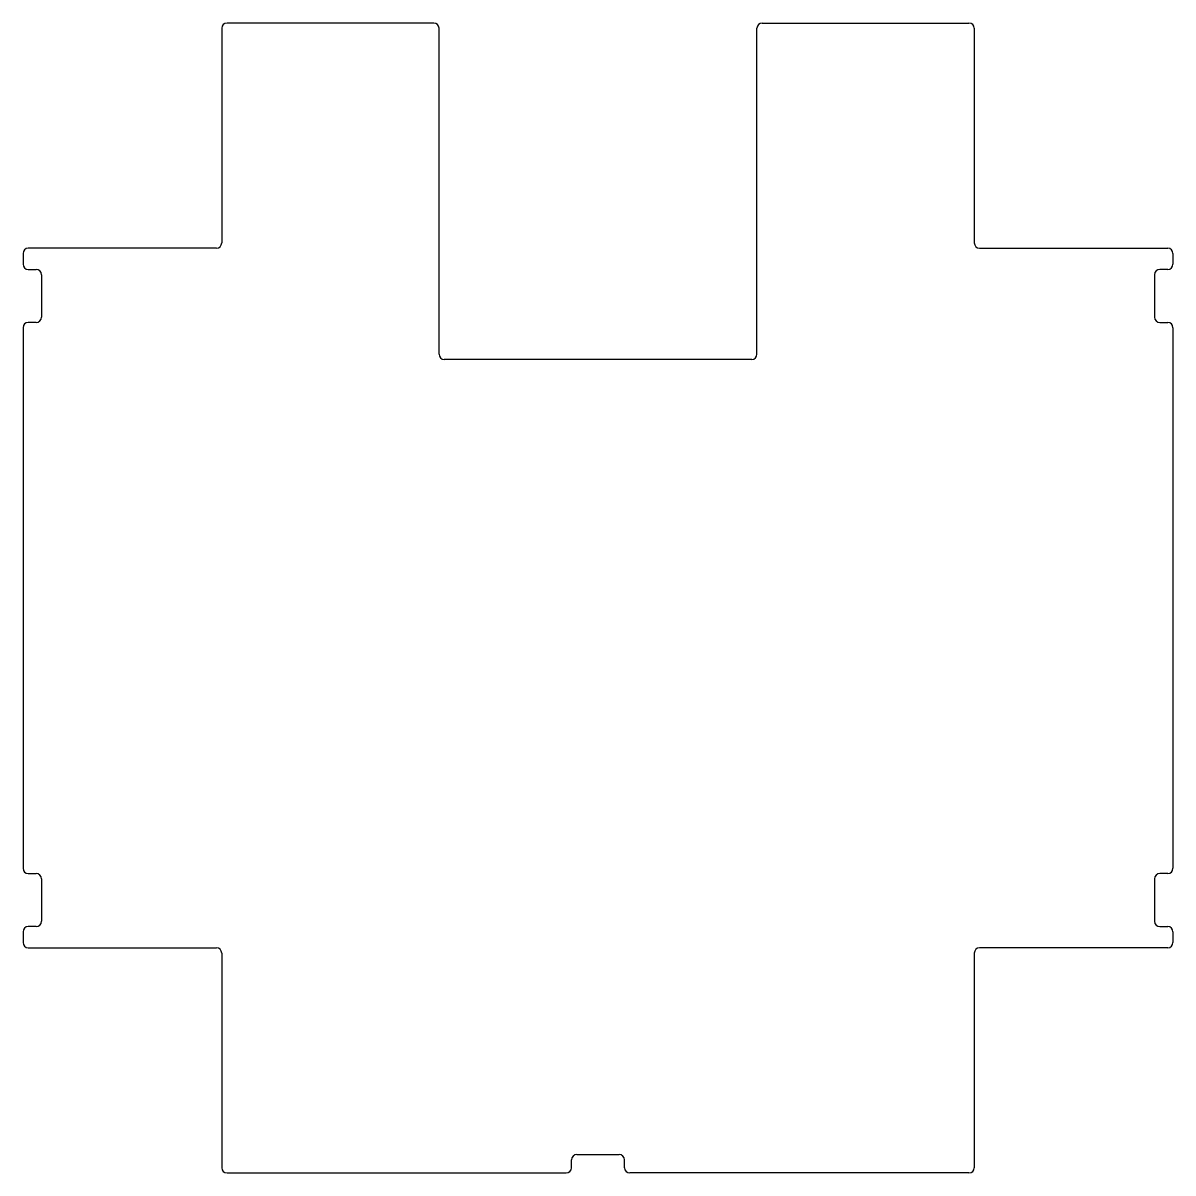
# Model space of a CAD drawing. Header units: millimetres. Extents: x -75 to 359, y -434 to 0.
import ezdxf

# ---------------------------------------------------------------- set-up
doc = ezdxf.new("R2010")
doc.units = ezdxf.units.MM

msp = doc.modelspace()

# ---------------------------------------------------------------- linework, layer by layer
at = {"color": 7, "linetype": 'Continuous', "lineweight": 25}
for p, q in [((80, 0), (2, 0)), ((204, 0), (282, 0)), ((0, -2), (0, -83)), ((82, -125), (82, -2)), ((202, -125), (202, -2)), ((284, -2), (284, -83)), ((-2, -85), (-73, -85)), ((286, -85), (357, -85)), ((-75, -87), (-75, -91)), ((359, -87), (359, -91)), ((-73, -93), (-70, -93)), ((-68, -95), (-68, -111)), ((352, -95), (352, -111)), ((357, -93), (354, -93)), ((-75, -115), (-75, -319)), ((-70, -113), (-73, -113)), ((354, -113), (357, -113)), ((359, -115), (359, -319)), ((200, -127), (84, -127)), ((-73, -321), (-70, -321)), ((357, -321), (354, -321)), ((-68, -323), (-68, -339)), ((352, -323), (352, -339)), ((-70, -341), (-73, -341)), ((354, -341), (357, -341)), ((-75, -343), (-75, -347)), ((359, -343), (359, -347)), ((-73, -349), (-2, -349)), ((0, -351), (0, -432)), ((284, -351), (284, -432)), ((357, -349), (286, -349)), ((132, -432), (132, -429)), ((134, -427), (150, -427)), ((152, -432), (152, -429)), ((2, -434), (130, -434)), ((282, -434), (154, -434))]:
    msp.add_line(p, q, dxfattribs=at)
for centre, start, end in [((2, -2), 90, 180), ((80, -2), 0, 90), ((204, -2), 90, 180), ((282, -2), 0, 90), ((-73, -87), 90, 180), ((-2, -83), 270, 0), ((286, -83), 180, 270), ((357, -87), 0, 90), ((-73, -91), 180, 270), ((357, -91), 270, 0), ((-70, -95), 0, 90), ((354, -95), 90, 180), ((-70, -111), 270, 0), ((354, -111), 180, 270), ((-73, -115), 90, 180), ((357, -115), 0, 90), ((84, -125), 180, 270), ((200, -125), 270, 0), ((-73, -319), 180, 270), ((-70, -323), 0, 90), ((354, -323), 90, 180), ((357, -319), 270, 0), ((-73, -343), 90, 180), ((-70, -339), 270, 0), ((354, -339), 180, 270), ((357, -343), 0, 90), ((-73, -347), 180, 270), ((357, -347), 270, 0), ((-2, -351), 0, 90), ((286, -351), 90, 180), ((134, -429), 90, 180), ((150, -429), 0, 90), ((2, -432), 180, 270), ((130, -432), 270, 0), ((154, -432), 180, 270), ((282, -432), 270, 0)]:
    msp.add_arc(centre, 2, start, end, dxfattribs=at)

doc.saveas('drawing.dxf')
